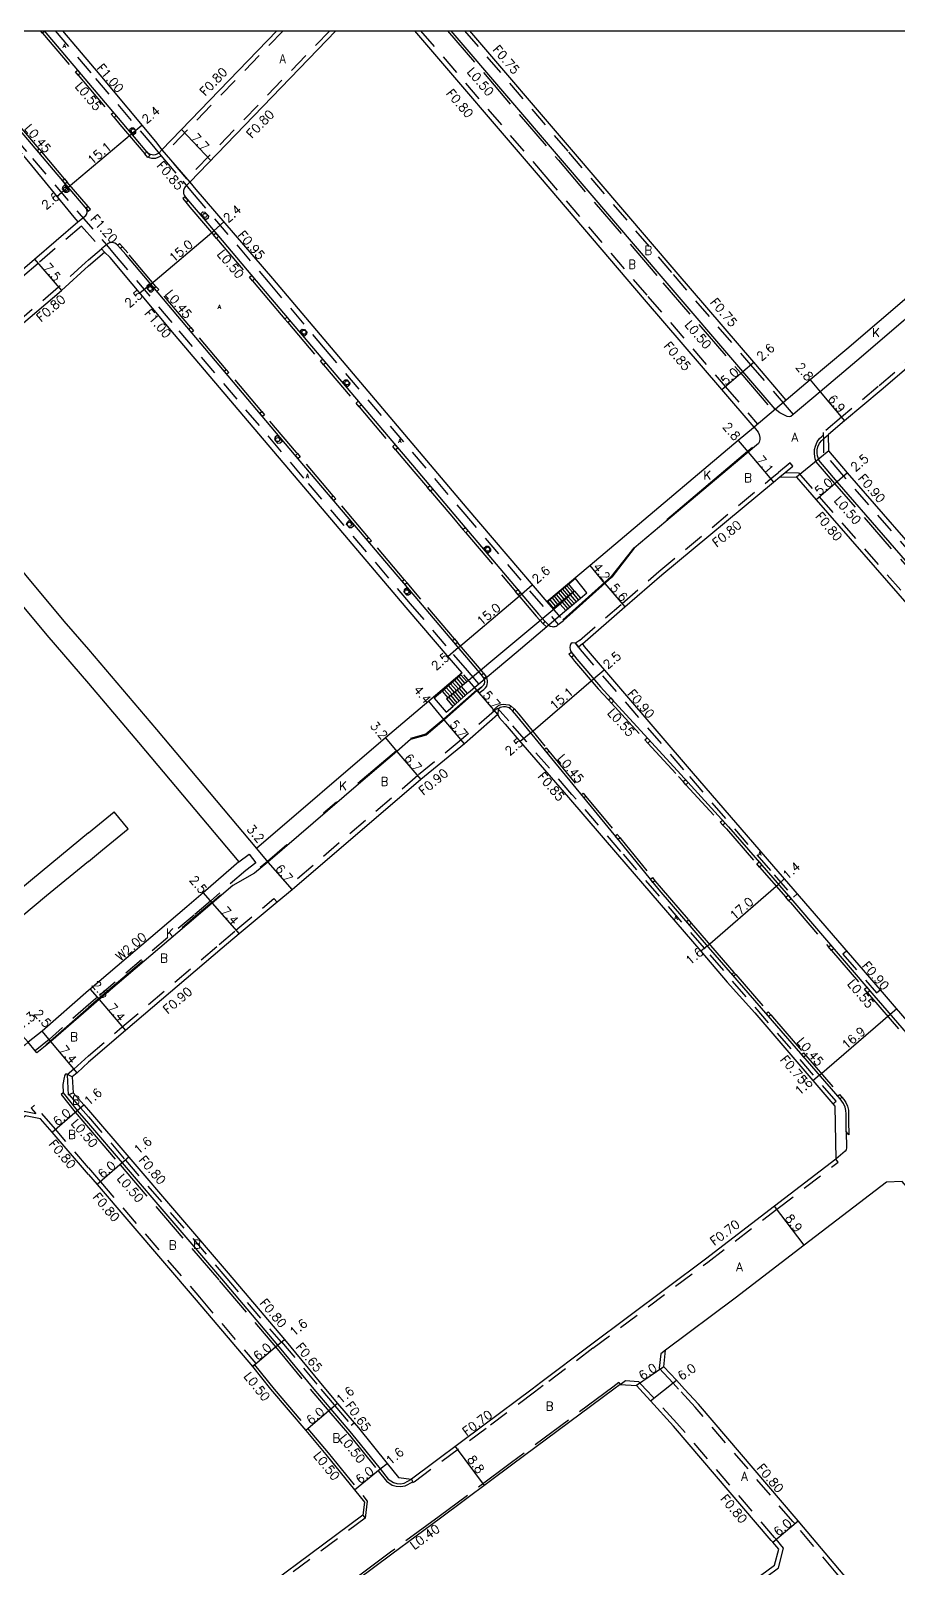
# Model space of a CAD drawing. Header units: metres. Extents: x -8800 to -8000, y -111600 to -110998.
# Drawn here: x -8293.2 to -8135.9, y -111278.8 to -111000 of the extents above; entities that cross this region are included whole.
import ezdxf

# ---------------------------------------------------------------- set-up
doc = ezdxf.new("R2010")
doc.units = ezdxf.units.M
doc.header["$LTSCALE"] = 2.5
for name, pattern in [('22320', [2.5, 1.5, -1]), ('22330', [4, 3, -1]), ('51070', [2.5, 1.5, -1])]:
    doc.linetypes.add(name, pattern=pattern)
doc.layers.get('0').update_dxf_attribs({"color": 150})
for name, color, linetype in [('2101000', 7, 'Continuous'), ('2102000', 4, 'Continuous'), ('2102001', 191, 'Continuous'), ('2211000', 14, 'Continuous'), ('2211100', 7, 'Continuous'), ('2213000', 3, 'Continuous'), ('2232000', 120, '22320'), ('2233000', 120, '22330'), ('2235000', 4, 'Continuous'), ('2236000', 230, 'Continuous'), ('2238000', 3, 'Continuous'), ('5107000', 4, '51070'), ('6165200', 90, '61300'), ('9107000', 139, 'Continuous'), ('9201100', 215, 'Continuous'), ('9201500', 222, 'Continuous'), ('9202100', 82, 'Continuous'), ('9202200', 82, 'Continuous'), ('9203500', 155, 'Continuous'), ('999', 7, 'Continuous')]:
    doc.layers.add(name, color=color, linetype=linetype)
doc.styles.add('Dm_Anotation', font='txt.shx', dxfattribs={"bigfont": 'pscdm.shx'})
doc.linetypes.add('61300', pattern='A,2,-0.75,[1,dmdr.shx,S=0.15,R=0,X=0,Y=0],-0.75', length=3.5)

# ---------------------------------------------------------------- blocks, each defined once
blk = doc.blocks.new('223800')
blk.add_circle((0, 0), 0.75)

msp = doc.modelspace()

# ---------------------------------------------------------------- linework, layer by layer
at = {"layer": '2101000'}
for points, elevation in [([(-8313.89, -111000), (-8293.67, -111023.77), (-8285.4, -111033.79), (-8284.7, -111034.68)], 9.17), ([(-8287.51, -111000), (-8280.71, -111007.99), (-8270.63, -111020.07), (-8269.44, -111021.61)], 9.15), ([(-8072.65, -111284.41), (-8072.26, -111282.07), (-8078.22, -111275.08), (-8089.92, -111261.45), (-8107.42, -111240.93), (-8117.97, -111228.57), (-8135.18, -111208.68), (-8138.01, -111208.79)], 8.92)]:
    msp.add_lwpolyline(points, dxfattribs=dict(at, elevation=elevation))
for points in [[(-8248.58, -111000), (-8269.44, -111021.61)], [(-8237.88, -111000), (-8264.4, -111027.47)], [(-8162.03, -111071.86), (-8167.88, -111065.05), (-8181.92, -111048.71), (-8200.8, -111026.59), (-8223.59, -111000)], [(-8156.22, -111066.97), (-8162.12, -111060.1), (-8176.17, -111043.73), (-8195.14, -111021.51), (-8213.58, -111000)], [(-8264.4, -111027.47), (-8263.3, -111028.76), (-8249.41, -111044.9), (-8239.43, -111056.73), (-8214.13, -111086.6), (-8199.65, -111103.59)], [(-8117.49, -111033.8), (-8122.72, -111038.53), (-8128.06, -111043.04), (-8145.23, -111057.73), (-8151.87, -111063.32), (-8156.22, -111066.97)], [(-8321.67, -111066.46), (-8320.09, -111065.1), (-8302.72, -111050.12), (-8292.57, -111041.42), (-8284.7, -111034.68)], [(-8282.79, -111042.61), (-8279.89, -111040.14)], [(-8214.98, -111116.43), (-8217.37, -111113.75), (-8225.15, -111104.58), (-8243.69, -111082.74), (-8267.15, -111055.06), (-8278.85, -111041.14), (-8279.89, -111040.14)], [(-8316.66, -111072.04), (-8315.06, -111070.93), (-8297.81, -111055.78), (-8287.69, -111047.12), (-8282.79, -111042.61)], [(-8112.33, -111042.68), (-8116.4, -111046.02), (-8121.75, -111050.41), (-8138.99, -111065.16), (-8145.63, -111070.74), (-8148.55, -111073.2)], [(-8162.03, -111071.86), (-8162.18, -111071.99), (-8164.93, -111074.31), (-8185.56, -111091.71), (-8191.78, -111096.97), (-8199.65, -111103.59)], [(-8128.36, -111099.39), (-8145.1, -111080.19), (-8148.49, -111076.2), (-8148.55, -111073.2)], [(-8193.19, -111111.19), (-8185.47, -111104.46), (-8178.78, -111098.68), (-8158.55, -111081.88), (-8157.37, -111080.9), (-8154.37, -111080.97)], [(-8154.37, -111080.97), (-8150.82, -111085.04), (-8133.92, -111104.43), (-8109.65, -111131.74), (-8093.03, -111150.78), (-8087.27, -111157.38)], [(-8193.19, -111111.19), (-8192.9, -111111.66), (-8173.09, -111134.67), (-8157.76, -111152.46), (-8139.21, -111173.91), (-8132.94, -111181.18), (-8130.52, -111184.01), (-8120.11, -111185.25)], [(-8214.98, -111116.43), (-8221.07, -111121.57), (-8228.89, -111128.23), (-8252.31, -111148.32)], [(-8208.55, -111124), (-8214.56, -111129.3), (-8222.48, -111135.77), (-8245.85, -111155.82), (-8248.56, -111158.06), (-8255.45, -111163.77), (-8258.5, -111166.39), (-8276.05, -111181.33), (-8282.79, -111187.07)], [(-8208.55, -111124), (-8208.26, -111124.52), (-8207.18, -111125.73), (-8203.99, -111129.47), (-8195.73, -111139.04), (-8186.83, -111149.38), (-8171.69, -111166.94), (-8166.93, -111172.55), (-8161.93, -111178.09), (-8147.42, -111195.05), (-8147.23, -111204.64)], [(-8255.48, -111150.74), (-8261.96, -111156.31), (-8264.93, -111158.87), (-8282.47, -111173.79), (-8282.79, -111174.07)], [(-8282.79, -111174.07), (-8291.19, -111181.4), (-8293.69, -111183.45), (-8295.82, -111181.08), (-8305.37, -111169.37)], [(-8282.79, -111187.07), (-8284.84, -111188.99), (-8285.71, -111189.72), (-8285.56, -111192.61), (-8283.6, -111194.79), (-8282.79, -111195.73)], [(-8282.79, -111195.73), (-8275.46, -111204.29), (-8257.41, -111225.34), (-8247.24, -111237.32), (-8239.81, -111246.32)], [(-8282.79, -111207.4), (-8289.37, -111199.73), (-8291.47, -111197.33), (-8294.22, -111196.78), (-8300.47, -111202.22), (-8315.66, -111215.21)], [(-8147.23, -111204.64), (-8158.35, -111213.16), (-8170.87, -111222.75), (-8191.7, -111238.37)], [(-8282.79, -111207.4), (-8281.22, -111209.24), (-8263.24, -111230.21), (-8253.03, -111242.24), (-8249.78, -111246.32)], [(-8138.01, -111208.79), (-8152.94, -111220.23), (-8165.5, -111229.84), (-8178.09, -111239.29)], [(-8191.7, -111238.37), (-8200.71, -111245.14), (-8202.28, -111246.32), (-8211.08, -111252.9), (-8224.19, -111262.7)], [(-8174.66, -111246.32), (-8176.15, -111244.72), (-8178.45, -111242.27), (-8178.09, -111239.29)], [(-8186.36, -111245.49), (-8187.46, -111246.32)], [(-8186.36, -111245.49), (-8183.37, -111245.7), (-8182.8, -111246.32)], [(-8187.46, -111246.32), (-8205.81, -111259.95), (-8218.93, -111269.75), (-8227.78, -111276.25), (-8253.39, -111295.36), (-8261.2, -111301.35)], [(-8249.78, -111246.32), (-8243.37, -111253.87), (-8239.71, -111258.19), (-8234.54, -111264.59), (-8232.74, -111266.82)], [(-8239.81, -111246.32), (-8237.58, -111248.95), (-8234.6, -111252.45), (-8233.82, -111253.38), (-8228.62, -111259.83), (-8226.57, -111262.37)], [(-8157.59, -111275.37), (-8158.66, -111274.1), (-8158.94, -111273.77), (-8176.64, -111253.03), (-8180.82, -111248.48), (-8182.8, -111246.32)], [(-8114.52, -111316.92), (-8117.53, -111313.37), (-8146.55, -111279.12), (-8154.08, -111270.22), (-8154.43, -111269.81), (-8172.15, -111249.06), (-8174.66, -111246.32)], [(-8226.57, -111262.37), (-8224.19, -111262.7)], [(-8232.74, -111266.82), (-8233.04, -111269.2)], [(-8233.04, -111269.2), (-8258.69, -111288.33), (-8282.8, -111306.71)], [(-8158.32, -111278.28), (-8157.59, -111275.37)], [(-8239.47, -111334.56), (-8236.6, -111335.35), (-8234.24, -111333.62), (-8214.23, -111318.94), (-8209.25, -111315.32), (-8190.54, -111301.71), (-8162.06, -111280.99), (-8158.32, -111278.28)]]:
    msp.add_lwpolyline(points, dxfattribs=at)
at = {"layer": '2102000'}
for points in [[(-8316.66, -111072.04), (-8301.1, -111090.51), (-8287.26, -111107.05), (-8282.79, -111112.22)], [(-8319.69, -111074.65), (-8304.13, -111093.12), (-8290.33, -111109.62), (-8282.79, -111118.37)], [(-8282.79, -111112.22), (-8270.45, -111126.74), (-8252.31, -111148.32)], [(-8282.79, -111118.37), (-8273.71, -111129.06), (-8255.48, -111150.74)], [(-8282.79, -111145.48), (-8278.14, -111141.65)], [(-8282.79, -111145.48), (-8292.93, -111153.84), (-8307.9, -111166.26)], [(-8282.79, -111150.67), (-8280.25, -111148.57), (-8275.59, -111144.73)], [(-8282.79, -111150.67), (-8290.36, -111156.9), (-8305.37, -111169.37)]]:
    msp.add_lwpolyline(points, dxfattribs=at)
at = {"layer": '2102001'}
msp.add_lwpolyline([(-8275.59, -111144.73), (-8278.14, -111141.65)], dxfattribs=at)
at = {"layer": '2211000', "elevation": 13.72}
msp.add_lwpolyline([(-8206.19, -111111.45), (-8214.94, -111118.75), (-8217.78, -111121.24), (-8217.83, -111121.18), (-8214.14, -111118.04), (-8215.24, -111116.79), (-8218.93, -111120.06), (-8220.05, -111121.06), (-8217.89, -111123.57), (-8216.71, -111122.53), (-8213.87, -111120.03), (-8205.19, -111112.73), (-8196.43, -111105.33), (-8193.55, -111102.89), (-8192.4, -111101.93), (-8194.44, -111099.35), (-8195.64, -111100.34), (-8199.47, -111103.51), (-8198.47, -111104.72), (-8194.69, -111101.57), (-8194.64, -111101.64), (-8197.44, -111104.17)], close=True, dxfattribs=at)
at = {"layer": '2211100'}
for points, elevation in [([(-8196.01, -111100.64), (-8195.01, -111101.84)], 11.36), ([(-8194.69, -111101.57), (-8195.64, -111100.34)], 11.71), ([(-8199.08, -111103.19), (-8198.08, -111104.4)], 9.25), ([(-8198.7, -111102.87), (-8197.69, -111104.07)], 9.51), ([(-8198.32, -111102.56), (-8197.32, -111103.76)], 9.77), ([(-8197.92, -111102.23), (-8196.93, -111103.44)], 10.04), ([(-8197.55, -111101.92), (-8196.54, -111103.11)], 10.31), ([(-8197.15, -111101.59), (-8196.16, -111102.8)], 10.58), ([(-8196.87, -111103.65), (-8195.84, -111104.83)], 13.22), ([(-8196.77, -111101.28), (-8195.78, -111102.48)], 10.84), ([(-8196.5, -111103.32), (-8195.46, -111104.51)], 12.97), ([(-8196.39, -111100.96), (-8195.39, -111102.16)], 11.1), ([(-8196.12, -111102.98), (-8195.08, -111104.18)], 12.72), ([(-8195.75, -111102.64), (-8194.7, -111103.86)], 12.47), ([(-8195.38, -111102.31), (-8194.31, -111103.54)], 12.22), ([(-8195, -111101.96), (-8193.93, -111103.22)], 11.96), ([(-8194.64, -111101.64), (-8193.55, -111102.89)], 11.71), ([(-8197.24, -111103.98), (-8196.22, -111105.15)], 13.47), ([(-8215.99, -111117.45), (-8214.91, -111118.7)], 9.54), ([(-8215.61, -111117.12), (-8214.53, -111118.38)], 9.29), ([(-8218.61, -111119.78), (-8217.58, -111120.97)], 11.35), ([(-8218.24, -111119.44), (-8217.2, -111120.65)], 11.09), ([(-8217.87, -111119.11), (-8216.83, -111120.33)], 10.84), ([(-8217.48, -111118.78), (-8216.44, -111120)], 10.57), ([(-8217.11, -111118.44), (-8216.05, -111119.67)], 10.31), ([(-8216.73, -111118.11), (-8215.67, -111119.35)], 10.06), ([(-8216.65, -111120.25), (-8215.58, -111121.54)], 12.43), ([(-8216.36, -111117.78), (-8215.29, -111119.03)], 9.8), ([(-8216.28, -111119.92), (-8215.21, -111121.21)], 12.72), ([(-8215.9, -111119.59), (-8214.83, -111120.88)], 13.01), ([(-8215.52, -111119.27), (-8214.46, -111120.55)], 13.3), ([(-8215.15, -111118.94), (-8214.08, -111120.22)], 13.59), ([(-8217.78, -111121.24), (-8216.71, -111122.53)], 11.57), ([(-8217.41, -111120.91), (-8216.33, -111122.2)], 11.86), ([(-8217.03, -111120.58), (-8215.96, -111121.87)], 12.15)]:
    msp.add_lwpolyline(points, dxfattribs=dict(at, elevation=elevation))
at = {"layer": '2213000'}
for points in [[(-8284.7, -111034.68), (-8283.27, -111033.5), (-8283.15, -111033.33), (-8283.05, -111033.12), (-8283.01, -111032.95), (-8283, -111032.7), (-8283.05, -111032.51), (-8283.14, -111032.27), (-8283.39, -111031.97), (-8285.43, -111029.58), (-8303.85, -111007.85), (-8310.52, -111000)], [(-8158.21, -111068.65), (-8164.09, -111061.8), (-8178.2, -111045.36), (-8197.16, -111023.15), (-8217, -111000)], [(-8113.96, -111034.42), (-8120.91, -111040.67), (-8126.21, -111045.14), (-8143.44, -111059.89), (-8150.07, -111065.46), (-8154.96, -111069.57), (-8155.41, -111069.95), (-8155.64, -111070.01), (-8156.07, -111069.94), (-8156.42, -111069.79), (-8157.38, -111069.29), (-8158.21, -111068.65)], [(-8162.03, -111071.86), (-8161.32, -111072.78), (-8161.11, -111073.21), (-8160.98, -111073.74), (-8161, -111074.12), (-8161.11, -111074.6), (-8161.27, -111074.88), (-8163.13, -111076.45), (-8183.78, -111093.86), (-8187.86, -111099.09), (-8196.64, -111106.96)], [(-8078.13, -111153.25), (-8079.86, -111154.46), (-8081, -111154.53), (-8082.87, -111153.93), (-8083.62, -111153.68), (-8084.19, -111153.3), (-8089.19, -111147.57), (-8105.86, -111128.48), (-8130.15, -111101.14), (-8147.01, -111081.81), (-8150.33, -111077.9), (-8150.46, -111077.48), (-8150.55, -111077.09), (-8150.6, -111076.62), (-8150.59, -111075.99), (-8150.47, -111075.48), (-8150.17, -111074.81), (-8149.78, -111074.29), (-8149.43, -111073.94), (-8148.55, -111073.2)], [(-8212.25, -111119.67), (-8218.24, -111124.94), (-8221.54, -111127.72), (-8224.35, -111128.52)], [(-8145.38, -111199.6), (-8145.37, -111197.74), (-8145.37, -111196.43), (-8145.41, -111195.82), (-8145.55, -111195.19), (-8145.83, -111194.56), (-8146.13, -111194.1), (-8146.47, -111193.69), (-8158.7, -111179.57), (-8170.29, -111166.17), (-8179.29, -111155.79), (-8186.59, -111146.81), (-8205.1, -111124.23), (-8205.84, -111123.34), (-8206.47, -111122.78), (-8206.65, -111122.7), (-8207.12, -111122.62), (-8207.47, -111122.61), (-8207.81, -111122.66), (-8208.11, -111122.74), (-8208.44, -111123.03)], [(-8224.35, -111128.52), (-8226.83, -111130.68)], [(-8226.83, -111130.68), (-8233.79, -111136.65)], [(-8233.79, -111136.65), (-8250.22, -111150.75), (-8252.65, -111152.78)], [(-8252.65, -111152.78), (-8256.58, -111154.98), (-8260.33, -111158.2), (-8263.31, -111160.77), (-8280.85, -111175.7), (-8282.79, -111177.39)], [(-8282.79, -111177.39), (-8289.58, -111183.31), (-8290.95, -111184.41), (-8292.15, -111185.37), (-8292.44, -111185.01), (-8293.69, -111183.45), (-8294.32, -111183.94), (-8294.68, -111184.21), (-8296.82, -111181.91), (-8305.76, -111171.41), (-8305.74, -111171.05), (-8305.7, -111170.7), (-8305.64, -111170.35), (-8305.63, -111170.31), (-8305.56, -111170), (-8305.46, -111169.66), (-8305.37, -111169.37)], [(-8285.71, -111189.72), (-8286.69, -111189.22), (-8286.83, -111189.2), (-8286.95, -111189.24), (-8287.05, -111189.42), (-8287.12, -111189.61), (-8287.19, -111189.85), (-8287.41, -111191.1), (-8287.38, -111192.58), (-8284.82, -111195.83), (-8282.79, -111198.19)], [(-8282.79, -111198.19), (-8276.67, -111205.33), (-8258.66, -111226.33), (-8248.46, -111238.35), (-8241.91, -111246.32)], [(-8145.38, -111199.6), (-8145.29, -111202.6), (-8145.37, -111202.95), (-8145.54, -111203.19), (-8147.23, -111204.64)], [(-8241.91, -111246.32), (-8238.8, -111249.99), (-8235.06, -111254.39), (-8229.87, -111260.82), (-8228.39, -111262.66), (-8227.45, -111263.3), (-8226.86, -111263.47), (-8226.21, -111263.5), (-8225.49, -111263.38), (-8224.19, -111262.7)]]:
    msp.add_lwpolyline(points, dxfattribs=at)
for points, elevation in [([(-8269.99, -111022.22), (-8270.51, -111022.47), (-8270.7, -111022.51), (-8271, -111022.54), (-8271.24, -111022.53), (-8271.52, -111022.46), (-8271.91, -111022.26), (-8272.16, -111021.97), (-8276.66, -111016.65), (-8290.76, -111000)], 8.89), ([(-8265.01, -111028.05), (-8265.23, -111028.3), (-8265.34, -111028.46), (-8265.41, -111028.62), (-8265.47, -111028.8), (-8265.52, -111028.98), (-8265.55, -111029.14), (-8265.55, -111029.3), (-8265.53, -111029.5), (-8265.49, -111029.66), (-8265.43, -111029.8), (-8265.26, -111030.1), (-8263.97, -111031.65), (-8261.15, -111034.98), (-8249.75, -111048.43), (-8223.36, -111079.56), (-8216.5, -111087.67), (-8201.15, -111105.79), (-8199.95, -111107.16), (-8199.21, -111107.88), (-8199.06, -111107.95), (-8198.89, -111108), (-8198.67, -111108.05), (-8198.47, -111108.07), (-8198.29, -111108.05), (-8198.12, -111108.01), (-8197.94, -111107.95), (-8197.78, -111107.87), (-8197.57, -111107.68)], 8.93), ([(-8212.26, -111119.68), (-8212.25, -111119.67), (-8211.46, -111118.98), (-8211.22, -111118.8), (-8211.04, -111118.62), (-8210.93, -111118.44), (-8210.89, -111118.16), (-8210.89, -111117.94), (-8210.92, -111117.7), (-8211, -111117.46), (-8211.5, -111116.78), (-8222.85, -111103.37), (-8245.38, -111076.82), (-8276.02, -111040.59), (-8276.98, -111039.49), (-8277.49, -111038.91), (-8277.66, -111038.71), (-8278.02, -111038.54), (-8278.26, -111038.47), (-8278.54, -111038.43), (-8278.82, -111038.44), (-8279.02, -111038.49), (-8279.11, -111038.52), (-8279.22, -111038.58), (-8279.5, -111038.83)], 0.06), ([(-8194.44, -111111.07), (-8194.44, -111111.07), (-8195.07, -111111.02), (-8195.29, -111111.16), (-8195.41, -111111.5), (-8195.46, -111111.87), (-8195.43, -111112.21), (-8195.3, -111112.56), (-8194.19, -111113.96), (-8189.9, -111118.97), (-8175.36, -111134.87), (-8166.67, -111144.39), (-8155.02, -111157.76), (-8140.31, -111174.96), (-8134.48, -111181.71)], -8.05)]:
    msp.add_lwpolyline(points, dxfattribs=dict(at, elevation=elevation))
at = {"layer": '2232000'}
for points in [[(-8312.65, -111000), (-8292.95, -111023.16), (-8284.45, -111033.16), (-8279.5, -111038.83), (-8278.1, -111040.5), (-8266.39, -111054.42), (-8242.93, -111082.1), (-8224.4, -111103.94), (-8216.62, -111113.11), (-8214.46, -111115.61), (-8211.51, -111119.02), (-8212.25, -111119.67), (-8214.98, -111116.43)], [(-8288.82, -111000), (-8281.48, -111008.63), (-8271.28, -111020.62), (-8269.36, -111023), (-8265.66, -111027.27), (-8263.95, -111029.32), (-8250.18, -111045.55), (-8240.2, -111057.38), (-8214.89, -111087.25), (-8198.78, -111106.24), (-8197.57, -111107.68), (-8196.64, -111106.96)], [(-8247.47, -111000), (-8268.92, -111022.22)], [(-8238.99, -111000), (-8264.93, -111026.86)], [(-8222.53, -111000), (-8200.2, -111026.07), (-8181.31, -111048.19), (-8167.28, -111064.53), (-8161.43, -111071.34), (-8162.03, -111071.86)], [(-8214.56, -111000), (-8195.71, -111022), (-8176.74, -111044.22), (-8162.69, -111060.59), (-8156.79, -111067.46), (-8156.22, -111066.97)], [(-8264.93, -111026.86), (-8268.92, -111022.22)], [(-8284.05, -111035.43), (-8291.92, -111042.18), (-8302.07, -111050.88), (-8319.44, -111065.85), (-8321, -111067.2), (-8321.67, -111066.46)], [(-8284.05, -111035.43), (-8280.41, -111039.53)], [(-8282.79, -111041.56), (-8280.41, -111039.53)], [(-8282.79, -111041.56), (-8283.34, -111042.02), (-8288.21, -111046.51), (-8298.33, -111055.18), (-8315.56, -111070.3), (-8317.18, -111071.43), (-8316.66, -111072.04)], [(-8112.88, -111042.03), (-8116.94, -111045.36), (-8122.3, -111049.76), (-8139.54, -111064.51), (-8146.18, -111070.09), (-8149.45, -111072.85)], [(-8081, -111154.53), (-8081.18, -111154.32), (-8081.8, -111153.61), (-8087.97, -111146.55), (-8104.65, -111127.43), (-8128.94, -111100.1), (-8145.79, -111080.77), (-8149.39, -111076.53), (-8149.43, -111073.94), (-8149.44, -111073.3), (-8149.45, -111072.85)], [(-8157.37, -111080.9), (-8156.43, -111080.12), (-8155.01, -111078.95), (-8155.52, -111078.33), (-8157.65, -111080.09)], [(-8193.72, -111110.59), (-8185.99, -111103.86), (-8179.3, -111098.06), (-8159.06, -111081.26), (-8157.65, -111080.09)], [(-8156.43, -111080.12), (-8154, -111080.18)], [(-8154, -111080.18), (-8150.22, -111084.52), (-8133.32, -111103.9), (-8109.05, -111131.21), (-8092.43, -111150.25), (-8086.67, -111156.85), (-8087.27, -111157.38)], [(-8199.65, -111103.59), (-8196.64, -111106.96)], [(-8193.72, -111110.59), (-8194.44, -111111.07), (-8193.6, -111112.24), (-8173.77, -111135.26), (-8158.44, -111153.05), (-8154.92, -111157.11), (-8154.24, -111156.53)], [(-8147.78, -111194.63), (-8147.19, -111194.13), (-8170.94, -111166.52), (-8171.05, -111166.39), (-8186.19, -111148.82), (-8195.09, -111138.49), (-8203.35, -111128.92), (-8206.54, -111125.17), (-8207.63, -111123.95), (-8208.6, -111122.86), (-8209.15, -111123.33)], [(-8209.15, -111123.33), (-8215.15, -111128.61), (-8223.06, -111135.08), (-8246.44, -111155.14), (-8245.85, -111155.82)], [(-8282.79, -111185.89), (-8276.64, -111180.65), (-8259.08, -111165.71), (-8256.03, -111163.08), (-8249.13, -111157.37), (-8248.56, -111158.06)], [(-8145.28, -111166.89), (-8145.96, -111167.48), (-8139.88, -111174.5), (-8139.2, -111173.91)], [(-8282.79, -111185.89), (-8285.42, -111188.3), (-8286.63, -111189.32), (-8286.44, -111192.98), (-8286.34, -111192.94), (-8285.56, -111192.61)], [(-8286.34, -111192.94), (-8284.2, -111195.31), (-8282.79, -111196.96)], [(-8282.79, -111206.18), (-8288.77, -111199.21), (-8292.58, -111194.85), (-8293.19, -111195.38), (-8292.34, -111196.34)], [(-8329.85, -111228.53), (-8331.35, -111228.47), (-8331.55, -111227.66), (-8330.17, -111227.71), (-8321.37, -111219.02), (-8319.04, -111217.06), (-8316.18, -111214.6), (-8300.99, -111201.62), (-8294.45, -111195.91), (-8292.34, -111196.34)], [(-8282.79, -111196.96), (-8276.06, -111204.81), (-8258.02, -111225.86), (-8247.85, -111237.84), (-8247.24, -111237.32)], [(-8282.79, -111206.18), (-8280.62, -111208.72), (-8262.63, -111229.69), (-8252.42, -111241.72)], [(-8191.28, -111238.93), (-8170.45, -111223.31), (-8157.93, -111213.72), (-8146.81, -111205.2), (-8147.23, -111204.64)], [(-8247.74, -111237.74), (-8240.66, -111246.32)], [(-8191.28, -111238.93), (-8200.29, -111245.7), (-8201.86, -111246.88), (-8210.66, -111253.46), (-8223.86, -111263.32)], [(-8178.09, -111239.29), (-8178.98, -111239.95), (-8179.28, -111242.54), (-8176.74, -111245.25), (-8175.74, -111246.32)], [(-8252.42, -111241.72), (-8252.65, -111241.91), (-8253.03, -111242.24)], [(-8186.36, -111245.49), (-8185.38, -111244.76), (-8182.99, -111244.93), (-8181.72, -111246.32)], [(-8240.66, -111246.32), (-8238.07, -111249.37), (-8235.1, -111252.88)], [(-8156.71, -111275.16), (-8158.05, -111273.58), (-8158.33, -111273.25), (-8176.04, -111252.5), (-8180.23, -111247.94), (-8181.72, -111246.32)], [(-8115.13, -111317.43), (-8118.14, -111313.88), (-8147.16, -111279.63), (-8154.69, -111270.74), (-8155.04, -111270.33), (-8172.74, -111249.59), (-8175.74, -111246.32)], [(-8235.1, -111252.88), (-8234.6, -111252.45)], [(-8224.19, -111262.7), (-8223.86, -111263.32)], [(-8232.6, -111269.75), (-8258.27, -111288.89), (-8282.38, -111307.27)], [(-8157.62, -111278.75), (-8156.71, -111275.16)], [(-8239.94, -111335.26), (-8236.44, -111336.23), (-8233.77, -111334.27), (-8213.76, -111319.59), (-8208.77, -111315.96), (-8190.07, -111302.36), (-8157.62, -111278.75)]]:
    msp.add_lwpolyline(points, dxfattribs=at)
at = {"layer": '2232000', "flags": 128}
msp.add_lwpolyline([(-8233.04, -111269.2), (-8232.6, -111269.75)], dxfattribs=at)
at = {"layer": '2233000'}
for points in [[(-8291.11, -111000.42), (-8285.14, -111007.47)], [(-8217.66, -111000), (-8197.54, -111023.48), (-8178.58, -111045.69), (-8164.47, -111062.12), (-8158.59, -111068.97), (-8158.21, -111068.65)], [(-8284.65, -111008.05), (-8278.63, -111015.15)], [(-8291.72, -111021.42), (-8296.96, -111015.26)], [(-8278.13, -111015.74), (-8277.07, -111017), (-8272.57, -111022.32)], [(-8287.1, -111026.87), (-8291.25, -111021.98)], [(-8271.89, -111022.84), (-8271.78, -111022.97), (-8271.32, -111023.11), (-8270.53, -111023.11), (-8269.72, -111022.72), (-8269.64, -111022.66)], [(-8282.85, -111031.87), (-8286.63, -111027.43)], [(-8265.11, -111031.09), (-8264.37, -111031.98), (-8261.55, -111035.32), (-8260.1, -111037.02)], [(-8270.53, -111046.36), (-8275.66, -111040.28), (-8276.63, -111039.17)], [(-8259.56, -111037.66), (-8253.58, -111044.71)], [(-8264.19, -111053.84), (-8270.02, -111046.95)], [(-8253.05, -111045.34), (-8250.15, -111048.77), (-8247.17, -111052.28)], [(-8246.62, -111052.93), (-8240.72, -111059.89)], [(-8257.78, -111061.42), (-8263.72, -111054.41)], [(-8240.14, -111060.58), (-8234.25, -111067.52)], [(-8251.33, -111069.05), (-8257.3, -111061.99)], [(-8244.87, -111076.69), (-8245.02, -111076.51), (-8250.83, -111069.64)], [(-8233.67, -111068.21), (-8227.58, -111075.4)], [(-8080.36, -111155.26), (-8081.15, -111155.01), (-8083.03, -111154.41), (-8083.84, -111154.13), (-8084.53, -111153.68), (-8089.57, -111147.9), (-8106.24, -111128.81), (-8130.53, -111101.47), (-8147.39, -111082.13), (-8150.77, -111078.15), (-8150.95, -111077.62), (-8151.04, -111077.18), (-8151.11, -111076.64), (-8151.09, -111075.93), (-8150.94, -111075.32), (-8150.61, -111074.55), (-8150.16, -111073.96), (-8149.77, -111073.57), (-8149.44, -111073.3)], [(-8238.39, -111084.33), (-8244.39, -111077.25)], [(-8227.06, -111076.01), (-8223.76, -111079.9), (-8221.28, -111082.83)], [(-8220.74, -111083.47), (-8216.9, -111088.01), (-8214.85, -111090.44)], [(-8231.96, -111091.9), (-8237.92, -111084.88)], [(-8225.52, -111099.5), (-8231.47, -111092.49)], [(-8214.35, -111091.03), (-8205.32, -111101.69)], [(-8216.37, -111110.29), (-8222.49, -111103.06), (-8224.98, -111100.13)], [(-8204.81, -111102.29), (-8201.55, -111106.14), (-8200.31, -111107.54)], [(-8211.11, -111116.51), (-8211.32, -111116.27), (-8211.88, -111115.58), (-8215.83, -111110.93)], [(-8195.16, -111113.63), (-8194.62, -111114.31), (-8190.31, -111119.33), (-8188.46, -111121.36)], [(-8212.25, -111119.67), (-8211.92, -111120.06), (-8211.05, -111119.45), (-8210.76, -111119.19), (-8210.54, -111118.87), (-8210.46, -111118.53), (-8210.41, -111118.19), (-8210.41, -111117.91), (-8210.46, -111117.59), (-8210.57, -111117.24), (-8210.63, -111117.16)], [(-8209.27, -111123.43), (-8209.41, -111123.26), (-8208.39, -111122.37), (-8208.29, -111122.32), (-8207.9, -111122.21), (-8207.49, -111122.15), (-8207.07, -111122.16), (-8206.49, -111122.26), (-8206.13, -111122.46)], [(-8205.54, -111122.98), (-8204.74, -111123.94), (-8199.75, -111130.04)], [(-8187.93, -111121.94), (-8181.85, -111128.58)], [(-8199.26, -111130.64), (-8193.03, -111138.26)], [(-8181.31, -111129.17), (-8175.77, -111135.24), (-8174.93, -111136.15)], [(-8174.41, -111136.73), (-8168.2, -111143.52)], [(-8192.54, -111138.85), (-8186.93, -111145.66), (-8186.88, -111145.73)], [(-8167.7, -111144.08), (-8167.08, -111144.75), (-8161.56, -111151.09)], [(-8186.37, -111146.36), (-8186.24, -111146.52), (-8180.5, -111153.56)], [(-8161.04, -111151.69), (-8156.3, -111157.13)], [(-8180.03, -111154.15), (-8178.93, -111155.5), (-8173.96, -111161.23)], [(-8155.74, -111157.77), (-8155.44, -111158.12), (-8148.56, -111166.16)], [(-8173.44, -111161.84), (-8169.94, -111165.87), (-8165.7, -111170.77)], [(-8148, -111166.81), (-8142.01, -111173.81)], [(-8165.35, -111171.17), (-8159.5, -111177.94)], [(-8141.47, -111174.45), (-8140.73, -111175.32), (-8135.44, -111181.45)], [(-8159.04, -111178.47), (-8158.35, -111179.27), (-8153.09, -111185.35)], [(-8152.67, -111185.83), (-8146.55, -111192.9)], [(-8287.38, -111192.58), (-8287.73, -111192.94), (-8285.2, -111196.14), (-8282.79, -111198.95)], [(-8146.12, -111193.39), (-8145.76, -111193.82), (-8145.42, -111194.35), (-8145.11, -111195.04), (-8144.95, -111195.75), (-8144.91, -111196.41), (-8144.91, -111197.74), (-8144.87, -111200.22)], [(-8282.79, -111198.95), (-8277.05, -111205.66), (-8259.04, -111226.65), (-8248.84, -111238.68), (-8242.57, -111246.32)], [(-8144.87, -111200.22), (-8145.38, -111199.6)], [(-8252.65, -111241.91), (-8249.12, -111246.32)], [(-8186.6, -111245.17), (-8187.7, -111246), (-8206.05, -111259.63), (-8219.16, -111269.43), (-8228.02, -111275.93), (-8253.63, -111295.04), (-8261.72, -111301.25)], [(-8249.12, -111246.32), (-8242.99, -111253.55), (-8239.32, -111257.87), (-8232.22, -111266.67)], [(-8242.57, -111246.32), (-8239.18, -111250.31), (-8235.45, -111254.71), (-8230.26, -111261.13), (-8228.73, -111263.03), (-8227.67, -111263.75), (-8226.95, -111263.96), (-8226.18, -111264.01), (-8225.32, -111263.86), (-8223.96, -111263.14)], [(-8232.22, -111266.67), (-8232.6, -111269.75)]]:
    msp.add_lwpolyline(points, dxfattribs=at)
at = {"layer": '2233000', "flags": 128}
msp.add_lwpolyline([(-8186.6, -111245.17), (-8186.36, -111245.49)], dxfattribs=at)
at = {"layer": '2235000'}
for points in [[(-8291.11, -111000.42), (-8291.47, -111000)], [(-8290.76, -111000), (-8290.7, -111000.07), (-8291.11, -111000.42)]]:
    msp.add_lwpolyline(points, dxfattribs=at)
for points in [[(-8284.65, -111008.05), (-8285.14, -111007.47), (-8284.73, -111007.12), (-8284.23, -111007.7)], [(-8278.13, -111015.74), (-8278.63, -111015.15), (-8278.22, -111014.8), (-8277.72, -111015.39)], [(-8292.08, -111021.73), (-8291.72, -111021.42), (-8291.25, -111021.98), (-8291.61, -111022.28)], [(-8272.57, -111022.32), (-8272.16, -111021.97), (-8271.62, -111022.61), (-8272.03, -111022.96)], [(-8287.46, -111027.18), (-8287.1, -111026.87), (-8286.63, -111027.43), (-8286.99, -111027.74)], [(-8265.25, -111030.11), (-8265.65, -111030.44), (-8265.11, -111031.09), (-8264.71, -111030.76)], [(-8282.8, -111032.69), (-8282.43, -111032.38), (-8282.85, -111031.87), (-8283.22, -111032.17)], [(-8259.56, -111037.66), (-8260.1, -111037.02), (-8259.7, -111036.69), (-8259.16, -111037.33)], [(-8277.49, -111038.91), (-8277.13, -111038.6), (-8276.63, -111039.17), (-8276.99, -111039.49)], [(-8253.05, -111045.34), (-8253.58, -111044.71), (-8253.18, -111044.38), (-8252.65, -111045)], [(-8270.89, -111046.66), (-8270.53, -111046.36), (-8270.02, -111046.95), (-8270.38, -111047.26)], [(-8246.62, -111052.93), (-8247.17, -111052.28), (-8246.77, -111051.95), (-8246.22, -111052.59)], [(-8264.55, -111054.15), (-8264.19, -111053.84), (-8263.72, -111054.41), (-8264.08, -111054.71)], [(-8258.15, -111061.73), (-8257.78, -111061.42), (-8257.3, -111061.99), (-8257.67, -111062.29)], [(-8240.14, -111060.58), (-8240.72, -111059.89), (-8240.32, -111059.55), (-8239.74, -111060.24)], [(-8233.67, -111068.21), (-8234.25, -111067.52), (-8233.86, -111067.18), (-8233.27, -111067.87)], [(-8251.7, -111069.35), (-8251.33, -111069.05), (-8250.83, -111069.64), (-8251.2, -111069.94)], [(-8227.06, -111076.01), (-8227.58, -111075.4), (-8227.18, -111075.06), (-8226.66, -111075.67)], [(-8245.23, -111077), (-8244.87, -111076.69), (-8244.39, -111077.25), (-8244.75, -111077.56)], [(-8220.74, -111083.47), (-8221.28, -111082.83), (-8220.88, -111082.5), (-8220.34, -111083.14)], [(-8238.75, -111084.63), (-8238.39, -111084.33), (-8237.92, -111084.88), (-8238.28, -111085.19)], [(-8232.32, -111092.21), (-8231.96, -111091.9), (-8231.47, -111092.49), (-8231.83, -111092.79)], [(-8214.35, -111091.03), (-8214.85, -111090.44), (-8214.45, -111090.1), (-8213.95, -111090.69)], [(-8225.88, -111099.81), (-8225.52, -111099.5), (-8224.98, -111100.13), (-8225.34, -111100.44)], [(-8204.81, -111102.29), (-8205.32, -111101.69), (-8204.92, -111101.35), (-8204.41, -111101.95)], [(-8199.72, -111108.1), (-8200.31, -111107.54), (-8199.95, -111107.16), (-8199.36, -111107.73)], [(-8216.74, -111110.6), (-8216.37, -111110.29), (-8215.83, -111110.93), (-8216.19, -111111.24)], [(-8194.73, -111113.28), (-8195.16, -111113.63), (-8195.64, -111113.03), (-8195.21, -111112.69)], [(-8211.5, -111116.79), (-8211.11, -111116.51), (-8210.63, -111117.16), (-8211.02, -111117.44)], [(-8206.44, -111122.81), (-8206.13, -111122.46), (-8205.54, -111122.98), (-8205.85, -111123.33)], [(-8187.93, -111121.94), (-8188.46, -111121.36), (-8188.05, -111120.99), (-8187.52, -111121.57)], [(-8181.31, -111129.17), (-8181.85, -111128.58), (-8181.45, -111128.21), (-8180.91, -111128.8)], [(-8200.1, -111130.33), (-8199.75, -111130.04), (-8199.26, -111130.64), (-8199.61, -111130.92)], [(-8174.41, -111136.73), (-8174.93, -111136.15), (-8174.52, -111135.78), (-8174, -111136.35)], [(-8193.37, -111138.54), (-8193.03, -111138.26), (-8192.54, -111138.85), (-8192.89, -111139.13)], [(-8167.7, -111144.08), (-8168.2, -111143.52), (-8167.8, -111143.15), (-8167.29, -111143.71)], [(-8187.24, -111146.02), (-8186.88, -111145.73), (-8186.37, -111146.36), (-8186.72, -111146.65)], [(-8161.04, -111151.69), (-8161.56, -111151.09), (-8161.14, -111150.73), (-8160.63, -111151.33)], [(-8180.86, -111153.85), (-8180.5, -111153.56), (-8180.03, -111154.15), (-8180.39, -111154.44)], [(-8155.74, -111157.77), (-8156.3, -111157.13), (-8155.88, -111156.77), (-8155.33, -111157.41)], [(-8174.31, -111161.54), (-8173.96, -111161.23), (-8173.44, -111161.84), (-8173.79, -111162.14)], [(-8148, -111166.81), (-8148.56, -111166.16), (-8148.14, -111165.8), (-8147.58, -111166.45)], [(-8166.05, -111171.07), (-8165.7, -111170.77), (-8165.35, -111171.17), (-8165.71, -111171.47)], [(-8141.47, -111174.45), (-8142.01, -111173.81), (-8141.59, -111173.46), (-8141.05, -111174.09)], [(-8159.85, -111178.24), (-8159.5, -111177.94), (-8159.04, -111178.47), (-8159.39, -111178.77)], [(-8153.44, -111185.65), (-8153.09, -111185.35), (-8152.67, -111185.83), (-8153.02, -111186.13)], [(-8146.9, -111193.2), (-8146.55, -111192.9), (-8146.12, -111193.39), (-8146.47, -111193.69)]]:
    msp.add_lwpolyline(points, close=True, dxfattribs=at)
at = {"layer": '2236000'}
for points, elevation in [([(-8274.58, -111018.84), (-8274.21, -111018.53), (-8274.18, -111018.09), (-8274.53, -111017.67), (-8274.96, -111017.64), (-8275.33, -111017.95)], 9.12), ([(-8287.05, -111027.97), (-8287.45, -111028.31), (-8287.52, -111028.68), (-8287.05, -111029.26), (-8286.65, -111029.3), (-8286.21, -111028.95)], 9.12), ([(-8262.42, -111033.18), (-8262.01, -111032.84), (-8261.64, -111032.88), (-8261.03, -111033.59), (-8261.05, -111033.97), (-8261.46, -111034.32)], 9.07), ([(-8271.77, -111045.96), (-8272.16, -111046.3), (-8272.24, -111046.65), (-8271.67, -111047.32), (-8271.29, -111047.33), (-8270.9, -111046.99)], 9.06), ([(-8244.4, -111054.45), (-8243.99, -111054.11), (-8243.61, -111054.15), (-8243.18, -111054.66), (-8243.2, -111055.04), (-8243.61, -111055.38)], 9.01), ([(-8236.61, -111063.64), (-8236.2, -111063.29), (-8235.83, -111063.33), (-8235.39, -111063.85), (-8235.41, -111064.23), (-8235.82, -111064.57)], 8.98), ([(-8248.56, -111073.4), (-8248.93, -111073.7), (-8249.04, -111074.11), (-8248.46, -111074.78), (-8248.03, -111074.76), (-8247.67, -111074.45)], 8.99), ([(-8234.67, -111089.79), (-8235.06, -111090.12), (-8235.45, -111090.15), (-8235.98, -111089.56), (-8235.87, -111089.17), (-8235.48, -111088.83)], 8.99), ([(-8211.06, -111093.81), (-8210.65, -111093.46), (-8210.28, -111093.5), (-8209.84, -111094.02), (-8209.86, -111094.39), (-8210.27, -111094.74)], 9.03), ([(-8225.09, -111101.07), (-8225.51, -111101.42), (-8225.55, -111101.78), (-8225.09, -111102.3), (-8224.74, -111102.32), (-8224.33, -111101.97)], 8.92)]:
    msp.add_lwpolyline(points, close=True, dxfattribs=dict(at, elevation=elevation))
at = {"layer": '5107000'}
for points in [[(-8255.48, -111150.74), (-8253.6, -111149.31), (-8252.39, -111150.9), (-8254.22, -111152.29), (-8260.65, -111157.82), (-8263.63, -111160.39), (-8281.17, -111175.32), (-8281.5, -111175.59), (-8282.79, -111176.63)], [(-8282.79, -111176.63), (-8289.89, -111182.92), (-8292.44, -111185.01), (-8293.69, -111183.45)]]:
    msp.add_lwpolyline(points, dxfattribs=at)
at = {"layer": '6165200'}
for points in [[(-8162.33, -111075.58), (-8163.22, -111076.33), (-8177.88, -111088.69)], [(-8183.89, -111093.76), (-8187.97, -111098.99), (-8196.74, -111106.85)], [(-8212.35, -111119.56), (-8218.34, -111124.82), (-8221.61, -111127.58), (-8224.39, -111128.37)], [(-8226.93, -111130.56), (-8233.89, -111136.54)], [(-8237.77, -111139.87), (-8240.15, -111141.91)], [(-8246.79, -111147.61), (-8250.32, -111150.63), (-8251.65, -111151.74)], [(-8258.8, -111156.69), (-8260.42, -111158.09), (-8263.41, -111160.65), (-8265.77, -111162.66)], [(-8272.9, -111168.74), (-8280.95, -111175.58), (-8282.79, -111177.16)], [(-8290.45, -111183.82), (-8289.68, -111183.19), (-8282.79, -111177.16)]]:
    msp.add_lwpolyline(points, dxfattribs=at)
at = {"layer": '9107000'}
for points in [[(-8284.7, -111034.68), (-8283.27, -111033.5), (-8283.15, -111033.33), (-8283.05, -111033.12), (-8283.01, -111032.95), (-8283, -111032.7), (-8283.05, -111032.51), (-8283.14, -111032.27), (-8283.39, -111031.97), (-8285.43, -111029.58), (-8303.85, -111007.85), (-8310.52, -111000)], [(-8269.44, -111021.61), (-8269.99, -111022.22), (-8270.51, -111022.47), (-8270.7, -111022.51), (-8271, -111022.54), (-8271.24, -111022.53), (-8271.52, -111022.46), (-8271.91, -111022.26), (-8272.16, -111021.97), (-8276.66, -111016.65), (-8290.76, -111000)], [(-8264.4, -111027.47), (-8265.01, -111028.05), (-8265.23, -111028.3), (-8265.34, -111028.46), (-8265.41, -111028.62), (-8265.47, -111028.8), (-8265.52, -111028.98), (-8265.55, -111029.14), (-8265.55, -111029.3), (-8265.53, -111029.5), (-8265.49, -111029.66), (-8265.43, -111029.8), (-8265.26, -111030.1), (-8263.97, -111031.65), (-8261.15, -111034.98), (-8249.75, -111048.43), (-8223.36, -111079.56), (-8216.5, -111087.67), (-8201.15, -111105.79), (-8199.95, -111107.16), (-8199.21, -111107.88), (-8199.06, -111107.95), (-8198.89, -111108), (-8198.67, -111108.05), (-8198.47, -111108.07), (-8198.29, -111108.05), (-8198.12, -111108.01), (-8197.94, -111107.95), (-8197.78, -111107.87), (-8197.57, -111107.68), (-8196.64, -111106.96)], [(-8193.19, -111111.19), (-8193.92, -111111.79), (-8194.44, -111111.07), (-8194.44, -111111.07), (-8195.07, -111111.02), (-8195.29, -111111.16), (-8195.41, -111111.5), (-8195.46, -111111.87), (-8195.43, -111112.21), (-8195.3, -111112.56), (-8194.19, -111113.96), (-8189.9, -111118.97), (-8175.36, -111134.87), (-8166.67, -111144.39), (-8155.02, -111157.76), (-8140.31, -111174.96), (-8134.48, -111181.71)], [(-8145.38, -111199.6), (-8145.37, -111197.74), (-8145.37, -111196.43), (-8145.41, -111195.82), (-8145.55, -111195.19), (-8145.83, -111194.56), (-8146.13, -111194.1), (-8146.47, -111193.69), (-8158.7, -111179.57), (-8170.29, -111166.17), (-8179.29, -111155.79), (-8186.59, -111146.81), (-8205.1, -111124.23), (-8205.84, -111123.34), (-8206.47, -111122.78), (-8206.65, -111122.7), (-8207.12, -111122.62), (-8207.47, -111122.61), (-8207.81, -111122.66), (-8208.11, -111122.74), (-8208.44, -111123.03), (-8208.55, -111124)]]:
    msp.add_lwpolyline(points, dxfattribs=at)
at = {"layer": '9107000', "elevation": 0.06}
msp.add_lwpolyline([(-8212.26, -111119.68), (-8211.46, -111118.98), (-8211.22, -111118.8), (-8211.04, -111118.62), (-8210.93, -111118.44), (-8210.89, -111118.16), (-8210.89, -111117.94), (-8210.92, -111117.7), (-8211, -111117.46), (-8211.5, -111116.78), (-8222.85, -111103.37), (-8245.38, -111076.82), (-8276.02, -111040.59), (-8276.98, -111039.49), (-8277.49, -111038.91), (-8277.66, -111038.71), (-8278.02, -111038.54), (-8278.26, -111038.47), (-8278.54, -111038.43), (-8278.82, -111038.44), (-8279.02, -111038.49), (-8279.11, -111038.52), (-8279.22, -111038.58), (-8279.5, -111038.83), (-8280.41, -111039.53), (-8279.89, -111040.14)], dxfattribs=at)
at = {"layer": '9201100', "flags": 128}
for points in [[(-8274.95, -111018.67), (-8273.09, -111017.12)], [(-8286.44, -111028.38), (-8274.95, -111018.67)], [(-8286.44, -111028.38), (-8288.48, -111030.06)], [(-8271.48, -111045.96), (-8260.05, -111036.27)], [(-8260.05, -111036.27), (-8258.21, -111034.68)], [(-8271.48, -111045.96), (-8273.43, -111047.59)], [(-8204.24, -111102.15), (-8202.29, -111100.48)], [(-8215.69, -111111.84), (-8204.24, -111102.15)], [(-8215.69, -111111.84), (-8217.57, -111113.53)], [(-8202.57, -111127.31), (-8191.15, -111117.51)], [(-8191.15, -111117.51), (-8189.26, -111115.89)], [(-8202.57, -111127.31), (-8204.46, -111128.92)], [(-8157.65, -111154.74), (-8156.59, -111153.81)], [(-8170.5, -111165.93), (-8157.65, -111154.74)], [(-8170.5, -111165.93), (-8171.69, -111166.94)], [(-8150.2, -111189.39), (-8137.39, -111178.34)], [(-8137.39, -111178.34), (-8136.24, -111177.35)], [(-8150.2, -111189.39), (-8151.39, -111190.41)], [(-8210.97, -111263.8), (-8216.23, -111256.75)]]:
    msp.add_lwpolyline(points, dxfattribs=at)
at = {"layer": '9201100'}
for points in [[(-8260.61, -111023.54), (-8265.89, -111017.93)], [(-8292.57, -111041.42), (-8287.69, -111047.12)], [(-8167.88, -111065.05), (-8164.09, -111061.8)], [(-8164.09, -111061.8), (-8162.12, -111060.1)], [(-8151.87, -111063.32), (-8150.07, -111065.46)], [(-8150.07, -111065.46), (-8145.63, -111070.74)], [(-8164.93, -111074.31), (-8163.13, -111076.45)], [(-8163.13, -111076.45), (-8158.55, -111081.88)], [(-8145.1, -111080.19), (-8147.01, -111081.81)], [(-8147.01, -111081.81), (-8150.82, -111085.04)], [(-8189.14, -111100.24), (-8191.78, -111096.97)], [(-8189.14, -111100.24), (-8185.47, -111104.46)], [(-8208.55, -111124), (-8212.25, -111119.67)], [(-8218.24, -111124.94), (-8221.07, -111121.57)], [(-8214.56, -111129.3), (-8218.24, -111124.94)], [(-8228.89, -111128.23), (-8226.83, -111130.68)], [(-8226.83, -111130.68), (-8222.48, -111135.77)], [(-8252.31, -111148.32), (-8250.22, -111150.75)], [(-8250.22, -111150.75), (-8245.85, -111155.82)], [(-8261.96, -111156.31), (-8260.33, -111158.2)], [(-8260.33, -111158.2), (-8255.45, -111163.77)], [(-8282.47, -111173.79), (-8280.85, -111175.7)], [(-8280.85, -111175.7), (-8276.05, -111181.33)], [(-8289.58, -111183.31), (-8291.19, -111181.4)], [(-8284.84, -111188.99), (-8289.58, -111183.31)], [(-8284.82, -111195.83), (-8283.6, -111194.79)], [(-8289.37, -111199.73), (-8284.82, -111195.83)], [(-8276.67, -111205.33), (-8281.22, -111209.24)], [(-8275.46, -111204.29), (-8276.67, -111205.33)], [(-8152.94, -111220.23), (-8158.35, -111213.16)], [(-8248.46, -111238.35), (-8247.24, -111237.32)], [(-8253.03, -111242.24), (-8248.46, -111238.35)], [(-8178.45, -111242.27), (-8183.37, -111245.7)], [(-8180.82, -111248.48), (-8176.15, -111244.72)], [(-8238.8, -111249.99), (-8243.37, -111253.87)], [(-8237.58, -111248.95), (-8238.8, -111249.99)], [(-8229.87, -111260.82), (-8228.62, -111259.83)], [(-8234.54, -111264.59), (-8229.87, -111260.82)], [(-8158.66, -111274.1), (-8154.08, -111270.22)]]:
    msp.add_lwpolyline(points, dxfattribs=at)
at = {"layer": '9202200'}
for points in [[(-8269.44, -111021.61), (-8264.4, -111027.47)], [(-8156.22, -111066.97), (-8162.03, -111071.86)], [(-8156.22, -111066.97), (-8156.79, -111067.46), (-8154.96, -111069.57)], [(-8164.93, -111074.31), (-8163.13, -111076.45)], [(-8148.49, -111076.2), (-8154.37, -111080.97)]]:
    msp.add_lwpolyline(points, dxfattribs=at)
at = {"layer": '999'}
msp.add_lwpolyline([(-8800, -111000), (-8000, -111000), (-8000, -111600), (-8800, -111600)], close=True, dxfattribs=at)

# ---------------------------------------------------------------- block references
at = {"layer": '2238000', "xscale": 0.5, "yscale": 0.5, "zscale": 0.5}
for p in [(-8274.64, -111018.15, 9.12), (-8286.94, -111028.73), (-8261.65, -111033.49, 9.07), (-8271.58, -111046.78, 9.06), (-8243.7, -111054.66, 9.01), (-8235.9, -111063.86, 8.98), (-8248.46, -111074.14, 9.02), (-8235.45, -111089.51, 8.96), (-8210.37, -111094.03, 9.03), (-8225.04, -111101.74, 8.92)]:
    msp.add_blockref('223800', p, dxfattribs=at)

# ---------------------------------------------------------------- texts
at = {"layer": '9201500', "style": 'Dm_Anotation'}
for s, rotation, p in [('2.4', 39.8479, (-8272.27, -111016.98)), ('7.7', 313.3199, (-8264.27, -111019.5)), ('15.1', 40.2149, (-8282.11, -111024.39)), ('2.6', 39.5061, (-8290.47, -111032.54)), ('2.4', 40.7182, (-8257.47, -111034.91)), ('15.0', 40.2814, (-8267.32, -111042.1)), ('7.5', 310.5879, (-8291.1, -111042.99)), ('2.5', 40.055, (-8275.39, -111050.33)), ('2.6', 40.6504, (-8160.76, -111059.99)), ('5.0', 40.6509, (-8167.26, -111064.39)), ('2.8', 310.0599, (-8154.62, -111061.04)), ('6.9', 310.0598, (-8148.8, -111066.81)), ('2.8', 310.1394, (-8167.85, -111071.86)), ('7.1', 310.1409, (-8161.79, -111077.88)), ('2.5', 40.355, (-8143.71, -111080.05)), ('5.0', 40.3442, (-8150.2, -111084.38)), ('2.6', 40.4411, (-8201.49, -111100.35)), ('4.2', 308.9341, (-8191.39, -111097.3)), ('5.6', 311.0071, (-8188.28, -111101.08)), ('15.0', 40.2683, (-8211.51, -111107.98)), ('2.5', 41.7591, (-8219.72, -111116.12)), ('2.5', 40.7332, (-8188.6, -111115.87)), ('4.4', 310.1335, (-8223.92, -111119.56)), ('5.7', 310.5189, (-8211.37, -111120.55)), ('15.1', 40.6052, (-8198.27, -111123.29)), ('3.2', 310.1329, (-8231.78, -111126.08)), ('5.7', 310.1333, (-8217.36, -111125.83)), ('2.5', 40.4788, (-8206.39, -111131.55)), ('6.7', 310.4862, (-8225.62, -111131.94)), ('3.2', 310.683, (-8254.19, -111144.81)), ('1.4', 40.8601, (-8156.08, -111154.04)), ('2.5', 310.6847, (-8264.57, -111154.06)), ('6.7', 310.7092, (-8249, -111152.01)), ('7.4', 311.2654, (-8258.87, -111159.72)), ('17.0', 41.0652, (-8165.61, -111161.34)), ('1.6', 40.3213, (-8173.67, -111169.53)), ('2.5', 310.4026, (-8282.32, -111173.07)), ('1.3', 39.5867, (-8294.87, -111181.19)), ('2.5', 310.1922, (-8292.83, -111178.3)), ('7.4', 310.4026, (-8279.41, -111177.23)), ('16.9', 40.7853, (-8145.32, -111184.85)), ('7.4', 309.8515, (-8288.16, -111184.86)), ('1.6', 40.5506, (-8153.85, -111193.18)), ('1.6', 40.6107, (-8282.75, -111195.03)), ('6.0', 40.6106, (-8288.38, -111198.74)), ('1.6', 40.6105, (-8273.72, -111203.86)), ('6.0', 40.6091, (-8280.23, -111208.25)), ('8.9', 307.4512, (-8156.54, -111215.36)), ('1.6', 40.3224, (-8245.5, -111236.89)), ('6.0', 40.3223, (-8252.03, -111241.25)), ('6.0', 34.8891, (-8182.28, -111244.82)), ('6.0', 34.8891, (-8175.21, -111244.85)), ('1.6', 40.3223, (-8237.02, -111249.14)), ('6.0', 40.3223, (-8242.43, -111252.89)), ('1.6', 40.3223, (-8228.01, -111260.21)), ('8.8', 306.7589, (-8214.17, -111259.09)), ('6.0', 38.9016, (-8233.52, -111263.63)), ('6.0', 40.2699, (-8157.66, -111273.12))]:
    msp.add_text(s, height=1.6, rotation=rotation, dxfattribs=at).set_placement(p)
at = {"layer": '9202100', "style": 'Dm_Anotation'}
for s, height, p in [('A', 0.75, (-8287.43, -111003.12, 9.14)), ('Ａ', 1.6, (-8248.42, -111006.08)), ('B', 1.6, (-8181.96, -111040.63)), ('B', 1.6, (-8184.89, -111043.17)), ('A', 0.75, (-8259.32, -111050.45, 9.62)), ('K', 1.6, (-8140.68, -111055.53)), ('A', 1.6, (-8155.26, -111074.51)), ('A', 0.75, (-8226.6, -111074.73, 9.01)), ('A', 0.75, (-8243.33, -111081.12, 9)), ('K', 1.6, (-8171.26, -111081.39)), ('B', 1.6, (-8163.87, -111081.87)), ('K', 1.6, (-8237.32, -111137.73)), ('B', 1.6, (-8229.81, -111136.96)), ('A', 0.75, (-8161.3, -111149.57, 9.01)), ('A', 0.75, (-8176.51, -111161.21, 9)), ('K', 1.6, (-8268.73, -111164.38)), ('B', 1.6, (-8269.8, -111168.98)), ('B', 1.6, (-8286.12, -111183.26)), ('B', 1.6, (-8285.77, -111194.74)), ('B', 1.6, (-8286.49, -111200.98)), ('B', 1.6, (-8268.22, -111221.01)), ('B', 1.6, (-8263.81, -111220.86)), ('A', 1.6, (-8165.29, -111224.97)), ('B', 1.6, (-8199.87, -111250.23)), ('B', 1.6, (-8238.52, -111256)), ('A', 1.6, (-8164.4, -111262.95))]:
    msp.add_text(s, height=height, dxfattribs=at).set_placement(p)
at = {"layer": '9203500', "style": 'Dm_Anotation'}
for s, rotation, p in [('F0.75', 310.591, (-8209.57, -111003.47)), ('F1.00', 310.3998, (-8281.39, -111006.81)), ('F0.80', 46.0162, (-8261.62, -111011.97)), ('L0.50', 310.591, (-8214.22, -111007.51)), ('L0.55', 310.2747, (-8285.32, -111010.12)), ('F0.80', 310.591, (-8217.99, -111011.4)), ('L0.45', 310.3045, (-8294.49, -111017.78)), ('F0.80', 46.0162, (-8253.15, -111019.63)), ('F0.85', 310.7373, (-8270.5, -111024.51)), ('F1.20', 311.6502, (-8282.54, -111034.18)), ('F0.95', 310.7182, (-8255.79, -111037.11)), ('L0.50', 310.2814, (-8259.52, -111040.57)), ('L0.45', 310.226, (-8268.96, -111047.82)), ('F0.80', 40.5871, (-8291.36, -111052.89)), ('F1.00', 310.055, (-8272.73, -111051.29)), ('F0.75', 310.591, (-8170.11, -111049.31)), ('L0.50', 310.591, (-8174.75, -111053.36)), ('F0.85', 310.591, (-8178.53, -111057.24)), ('F0.90', 311.0897, (-8143.3, -111081.24)), ('L0.50', 311.0878, (-8147.64, -111085.23)), ('F0.80', 39.7058, (-8168.81, -111093.75)), ('F0.80', 310.3304, (-8151.04, -111088.11)), ('F0.90', 310.7332, (-8185.13, -111120.3)), ('L0.55', 312.4422, (-8188.76, -111123.77)), ('L0.45', 309.3402, (-8197.82, -111132.01)), ('F0.90', 39.2967, (-8222.05, -111138.72)), ('F0.85', 310.7801, (-8201.41, -111135.3)), ('W2.00', 40.4027, (-8276.97, -111168.78)), ('F0.90', 310.8601, (-8142.59, -111169.61)), ('L0.55', 310.5462, (-8145.25, -111172.88)), ('F0.90', 40.4027, (-8268.4, -111178.4)), ('L0.45', 310.8893, (-8154.43, -111183.42)), ('F0.75', 310.5506, (-8157.41, -111186.65)), ('L0.50', 310.6092, (-8286.02, -111198.19)), ('F0.80', 310.6092, (-8290.06, -111201.97)), ('F0.80', 310.6107, (-8273.75, -111204.84)), ('L0.50', 310.6121, (-8277.71, -111208.16)), ('F0.80', 310.6107, (-8282.1, -111211.58)), ('F0.70', 37.4494, (-8169.27, -111220.43)), ('F0.80', 310.3206, (-8251.81, -111230.77)), ('F0.65', 309.5364, (-8245.29, -111238.77)), ('L0.50', 308.5583, (-8254.68, -111244.02)), ('F0.65', 306.166, (-8236.27, -111249.33)), ('F0.70', 36.7589, (-8214.18, -111254.9)), ('L0.50', 308.8999, (-8237.42, -111255.32)), ('L0.50', 308.9116, (-8242.06, -111258.45)), ('F0.80', 310.4824, (-8161.68, -111260.71)), ('F0.80', 310.4812, (-8168.29, -111266.27)), ('L0.40', 36.3144, (-8223.68, -111275.54))]:
    msp.add_text(s, height=1.6, rotation=rotation, dxfattribs=at).set_placement(p)

doc.saveas('drawing.dxf')
